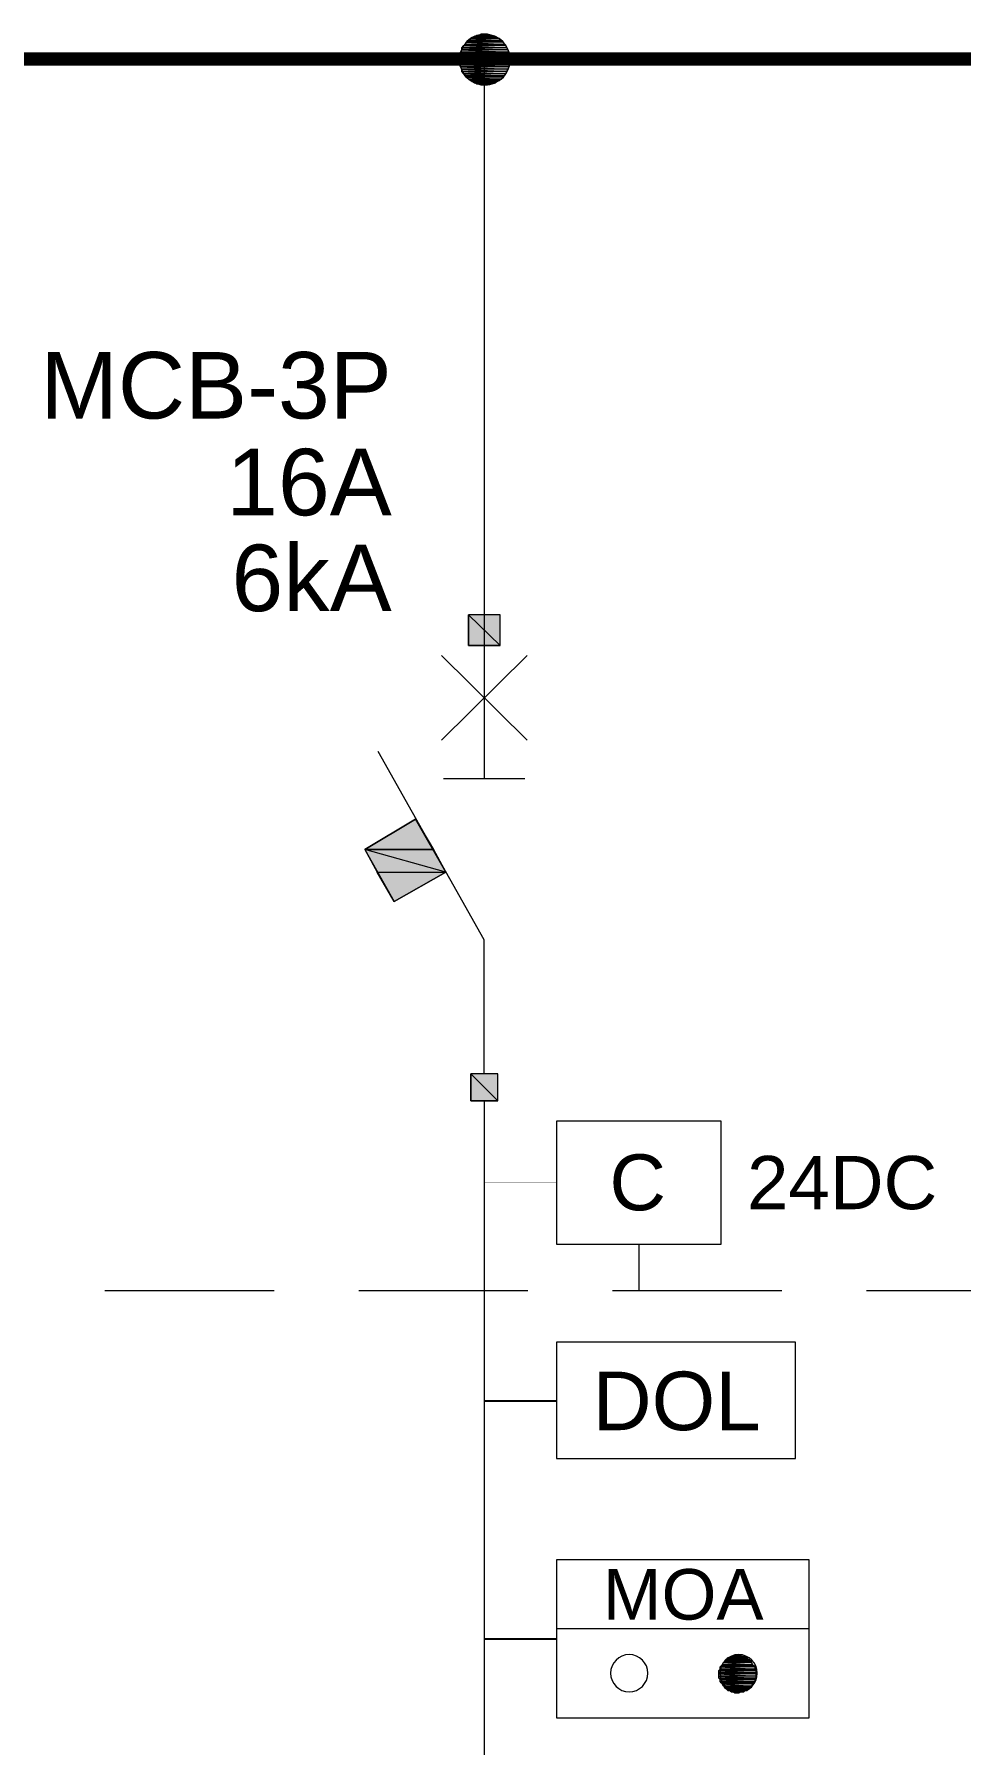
# Model space of a CAD drawing. Header units: millimetres. Extents: x -33055 to 42243, y -56860 to 24450.
# Drawn here: x 14502 to 17980, y 8545 to 14967 of the extents above; entities that cross this region are included whole.
import ezdxf
from ezdxf.enums import TextEntityAlignment as Align

# ---------------------------------------------------------------- set-up
doc = ezdxf.new("R2010")
doc.units = ezdxf.units.MM
for name, color, linetype in [('E-BUSBAR', 7, 'Continuous'), ('E-CTRL', 7, 'Continuous'), ('E-LEADER', 7, 'Continuous'), ('E-SLD', 7, 'Continuous'), ('E-TEXT', 7, 'Continuous')]:
    doc.layers.add(name, color=color, linetype=linetype)
doc.styles.add('ARIAL', font='arial.ttf')

msp = doc.modelspace()

# ---------------------------------------------------------------- hatches: boundary and pattern name
at = {"layer": 'E-SLD'}
h = msp.add_hatch(color=7, dxfattribs=at)
h.dxf.hatch_style = 1
h.paths.add_polyline_path([(16204.1, 14967), (16178.7, 14967), (16216.8, 14962.8), (16204.1, 14967)])
h.paths.add_polyline_path([(16178.7, 14967), (16216.8, 14962.8), (16174.4, 14962.8), (16178.7, 14967)])
h = msp.add_hatch(color=7, dxfattribs=at)
h.dxf.hatch_style = 1
h.paths.add_polyline_path([(16195.6, 14967), (16204.1, 14967), (16178.7, 14967), (16195.6, 14967)])
h = msp.add_hatch(color=7, dxfattribs=at)
h.dxf.hatch_style = 1
h.paths.add_polyline_path([(16284.5, 14899.3), (16102.5, 14899.3), (16284.5, 14890.8), (16284.5, 14899.3)])
h.paths.add_polyline_path([(16102.5, 14899.3), (16284.5, 14890.8), (16098.2, 14890.8), (16102.5, 14899.3)])
h = msp.add_hatch(color=7, dxfattribs=at)
h.dxf.hatch_style = 1
h.paths.add_polyline_path([(16280.3, 14907.8), (16106.7, 14907.8), (16284.5, 14899.3), (16280.3, 14907.8)])
h.paths.add_polyline_path([(16106.7, 14907.8), (16284.5, 14899.3), (16102.5, 14899.3), (16106.7, 14907.8)])
h = msp.add_hatch(color=7, dxfattribs=at)
h.dxf.hatch_style = 1
h.paths.add_polyline_path([(16271.8, 14924.7), (16115.2, 14924.7), (16276, 14916.2), (16271.8, 14924.7)])
h.paths.add_polyline_path([(16115.2, 14924.7), (16276, 14916.2), (16106.7, 14916.2), (16115.2, 14924.7)])
h = msp.add_hatch(color=7, dxfattribs=at)
h.dxf.hatch_style = 1
h.paths.add_polyline_path([(16276, 14916.2), (16106.7, 14916.2), (16280.3, 14907.8), (16276, 14916.2)])
h.paths.add_polyline_path([(16106.7, 14916.2), (16280.3, 14907.8), (16106.7, 14907.8), (16106.7, 14916.2)])
h = msp.add_hatch(color=7, dxfattribs=at)
h.dxf.hatch_style = 1
h.paths.add_polyline_path([(16267.6, 14928.9), (16119.4, 14928.9), (16271.8, 14924.7), (16267.6, 14928.9)])
h.paths.add_polyline_path([(16119.4, 14928.9), (16271.8, 14924.7), (16115.2, 14924.7), (16119.4, 14928.9)])
h = msp.add_hatch(color=7, dxfattribs=at)
h.dxf.hatch_style = 1
h.paths.add_polyline_path([(16263.3, 14937.4), (16123.6, 14937.4), (16267.6, 14928.9), (16263.3, 14937.4)])
h.paths.add_polyline_path([(16123.6, 14937.4), (16267.6, 14928.9), (16119.4, 14928.9), (16123.6, 14937.4)])
h = msp.add_hatch(color=7, dxfattribs=at)
h.dxf.hatch_style = 1
h.paths.add_polyline_path([(16254.9, 14941.6), (16132.1, 14941.6), (16263.3, 14937.4), (16254.9, 14941.6)])
h.paths.add_polyline_path([(16132.1, 14941.6), (16263.3, 14937.4), (16123.6, 14937.4), (16132.1, 14941.6)])
h = msp.add_hatch(color=7, dxfattribs=at)
h.dxf.hatch_style = 1
h.paths.add_polyline_path([(16246.4, 14950.1), (16140.6, 14950.1), (16254.9, 14941.6), (16246.4, 14950.1)])
h.paths.add_polyline_path([(16140.6, 14950.1), (16254.9, 14941.6), (16132.1, 14941.6), (16140.6, 14950.1)])
h = msp.add_hatch(color=7, dxfattribs=at)
h.dxf.hatch_style = 1
h.paths.add_polyline_path([(16237.9, 14954.3), (16144.8, 14954.3), (16246.4, 14950.1), (16237.9, 14954.3)])
h.paths.add_polyline_path([(16144.8, 14954.3), (16246.4, 14950.1), (16140.6, 14950.1), (16144.8, 14954.3)])
h = msp.add_hatch(color=7, dxfattribs=at)
h.dxf.hatch_style = 1
h.paths.add_polyline_path([(16233.7, 14958.6), (16153.3, 14958.6), (16237.9, 14954.3), (16233.7, 14958.6)])
h.paths.add_polyline_path([(16153.3, 14958.6), (16237.9, 14954.3), (16144.8, 14954.3), (16153.3, 14958.6)])
h = msp.add_hatch(color=7, dxfattribs=at)
h.dxf.hatch_style = 1
h.paths.add_polyline_path([(16221, 14962.8), (16161.7, 14962.8), (16233.7, 14958.6), (16221, 14962.8)])
h.paths.add_polyline_path([(16161.7, 14962.8), (16233.7, 14958.6), (16153.3, 14958.6), (16161.7, 14962.8)])
h = msp.add_hatch(color=7, dxfattribs=at)
h.dxf.hatch_style = 1
h.paths.add_polyline_path([(16216.8, 14962.8), (16174.4, 14962.8), (16221, 14962.8), (16216.8, 14962.8)])
h.paths.add_polyline_path([(16174.4, 14962.8), (16221, 14962.8), (16161.7, 14962.8), (16174.4, 14962.8)])
h = msp.add_hatch(color=7, dxfattribs=at)
h.dxf.hatch_style = 1
h.paths.add_polyline_path([(16284.5, 14890.8), (16098.2, 14890.8), (16288.7, 14882.4), (16284.5, 14890.8)])
h.paths.add_polyline_path([(16098.2, 14890.8), (16288.7, 14882.4), (16098.2, 14882.4), (16098.2, 14890.8)])
h = msp.add_hatch(color=7, dxfattribs=at)
h.dxf.hatch_style = 1
h.paths.add_polyline_path([(16288.7, 14882.4), (16098.2, 14882.4), (16288.7, 14869.7), (16288.7, 14882.4)])
h.paths.add_polyline_path([(16098.2, 14882.4), (16288.7, 14869.7), (16098.2, 14869.7), (16098.2, 14882.4)])
h = msp.add_hatch(color=7, dxfattribs=at)
h.dxf.hatch_style = 1
h.paths.add_polyline_path([(16288.7, 14869.7), (16098.2, 14869.7), (16288.7, 14861.2), (16288.7, 14869.7)])
h.paths.add_polyline_path([(16098.2, 14869.7), (16288.7, 14861.2), (16098.2, 14861.2), (16098.2, 14869.7)])
h = msp.add_hatch(color=7, dxfattribs=at)
h.dxf.hatch_style = 1
h.paths.add_polyline_path([(16288.7, 14861.2), (16098.2, 14861.2), (16284.5, 14852.7), (16288.7, 14861.2)])
h.paths.add_polyline_path([(16098.2, 14861.2), (16284.5, 14852.7), (16098.2, 14852.7), (16098.2, 14861.2)])
h = msp.add_hatch(color=7, dxfattribs=at)
h.dxf.hatch_style = 1
h.paths.add_polyline_path([(16284.5, 14852.7), (16098.2, 14852.7), (16284.5, 14844.3), (16284.5, 14852.7)])
h.paths.add_polyline_path([(16098.2, 14852.7), (16284.5, 14844.3), (16102.5, 14844.3), (16098.2, 14852.7)])
h = msp.add_hatch(color=7, dxfattribs=at)
h.dxf.hatch_style = 1
h.paths.add_polyline_path([(16284.5, 14844.3), (16102.5, 14844.3), (16280.3, 14835.8), (16284.5, 14844.3)])
h.paths.add_polyline_path([(16102.5, 14844.3), (16280.3, 14835.8), (16106.7, 14835.8), (16102.5, 14844.3)])
h = msp.add_hatch(color=7, dxfattribs=at)
h.dxf.hatch_style = 1
h.paths.add_polyline_path([(16280.3, 14835.8), (16106.7, 14835.8), (16276, 14827.3), (16280.3, 14835.8)])
h.paths.add_polyline_path([(16106.7, 14835.8), (16276, 14827.3), (16106.7, 14827.3), (16106.7, 14835.8)])
h = msp.add_hatch(color=7, dxfattribs=at)
h.dxf.hatch_style = 1
h.paths.add_polyline_path([(16276, 14827.3), (16106.7, 14827.3), (16271.8, 14818.9), (16276, 14827.3)])
h.paths.add_polyline_path([(16106.7, 14827.3), (16271.8, 14818.9), (16115.2, 14818.9), (16106.7, 14827.3)])
h = msp.add_hatch(color=7, dxfattribs=at)
h.dxf.hatch_style = 1
h.paths.add_polyline_path([(16271.8, 14818.9), (16115.2, 14818.9), (16267.6, 14810.4), (16271.8, 14818.9)])
h.paths.add_polyline_path([(16115.2, 14818.9), (16267.6, 14810.4), (16119.4, 14810.4), (16115.2, 14818.9)])
h = msp.add_hatch(color=7, dxfattribs=at)
h.dxf.hatch_style = 1
h.paths.add_polyline_path([(16267.6, 14810.4), (16119.4, 14810.4), (16263.3, 14806.2), (16267.6, 14810.4)])
h.paths.add_polyline_path([(16119.4, 14810.4), (16263.3, 14806.2), (16123.6, 14806.2), (16119.4, 14810.4)])
h = msp.add_hatch(color=7, dxfattribs=at)
h.dxf.hatch_style = 1
h.paths.add_polyline_path([(16263.3, 14806.2), (16123.6, 14806.2), (16254.9, 14797.7), (16263.3, 14806.2)])
h.paths.add_polyline_path([(16123.6, 14806.2), (16254.9, 14797.7), (16132.1, 14797.7), (16123.6, 14806.2)])
h = msp.add_hatch(color=7, dxfattribs=at)
h.dxf.hatch_style = 1
h.paths.add_polyline_path([(16254.9, 14797.7), (16132.1, 14797.7), (16246.4, 14793.5), (16254.9, 14797.7)])
h.paths.add_polyline_path([(16132.1, 14797.7), (16246.4, 14793.5), (16140.6, 14793.5), (16132.1, 14797.7)])
h = msp.add_hatch(color=7, dxfattribs=at)
h.dxf.hatch_style = 1
h.paths.add_polyline_path([(16246.4, 14793.5), (16140.6, 14793.5), (16237.9, 14789.2), (16246.4, 14793.5)])
h.paths.add_polyline_path([(16140.6, 14793.5), (16237.9, 14789.2), (16144.8, 14789.2), (16140.6, 14793.5)])
h = msp.add_hatch(color=7, dxfattribs=at)
h.dxf.hatch_style = 1
h.paths.add_polyline_path([(16237.9, 14789.2), (16144.8, 14789.2), (16233.7, 14785), (16237.9, 14789.2)])
h.paths.add_polyline_path([(16144.8, 14789.2), (16233.7, 14785), (16153.3, 14785), (16144.8, 14789.2)])
h = msp.add_hatch(color=7, dxfattribs=at)
h.dxf.hatch_style = 1
h.paths.add_polyline_path([(16233.7, 14785), (16153.3, 14785), (16221, 14780.8), (16233.7, 14785)])
h.paths.add_polyline_path([(16153.3, 14785), (16221, 14780.8), (16161.7, 14780.8), (16153.3, 14785)])
h = msp.add_hatch(color=7, dxfattribs=at)
h.dxf.hatch_style = 1
h.paths.add_polyline_path([(16221, 14780.8), (16161.7, 14780.8), (16216.8, 14780.8), (16221, 14780.8)])
h.paths.add_polyline_path([(16161.7, 14780.8), (16216.8, 14780.8), (16174.4, 14780.8), (16161.7, 14780.8)])
h = msp.add_hatch(color=7, dxfattribs=at)
h.dxf.hatch_style = 1
h.paths.add_polyline_path([(16174.4, 14780.8), (16178.7, 14776.5), (16204.1, 14776.5), (16174.4, 14780.8)])
h.paths.add_polyline_path([(16178.7, 14776.5), (16204.1, 14776.5), (16195.6, 14776.5), (16178.7, 14776.5)])
h = msp.add_hatch(color=7, dxfattribs=at)
h.dxf.hatch_style = 1
h.paths.add_polyline_path([(16174.4, 14780.8), (16216.8, 14780.8), (16204.1, 14776.5), (16174.4, 14780.8)])
h = msp.add_hatch(color=7, dxfattribs=at)
h.dxf.hatch_style = 1
h.paths.add_polyline_path([(16250.6, 12786.9), (16132.1, 12786.9), (16250.6, 12672.6), (16250.6, 12786.9)])
h.paths.add_polyline_path([(16132.1, 12786.9), (16250.6, 12672.6), (16132.1, 12672.6), (16132.1, 12786.9)])
h = msp.add_hatch(color=7, dxfattribs=at)
h.dxf.hatch_style = 1
h.paths.add_polyline_path([(15933.1, 12020.6), (16000.9, 11906.3), (15742.6, 11906.3), (15933.1, 12020.6)])
h = msp.add_hatch(color=7, dxfattribs=at)
h.dxf.hatch_style = 1
h.paths.add_polyline_path([(15742.6, 11906.3), (15789.2, 11821.7), (16047.4, 11821.7), (15742.6, 11906.3)])
h.paths.add_polyline_path([(15789.2, 11821.7), (16047.4, 11821.7), (15852.7, 11711.6), (15789.2, 11821.7)])
h = msp.add_hatch(color=7, dxfattribs=at)
h.dxf.hatch_style = 1
h.paths.add_polyline_path([(15742.6, 11906.3), (16000.9, 11906.3), (16047.4, 11821.7), (15742.6, 11906.3)])
h = msp.add_hatch(color=7, dxfattribs=at)
h.dxf.hatch_style = 1
h.paths.add_polyline_path([(16242.2, 11063.9), (16140.6, 11063.9), (16242.2, 10962.3), (16242.2, 11063.9)])
h.paths.add_polyline_path([(16140.6, 11063.9), (16242.2, 10962.3), (16140.6, 10962.3), (16140.6, 11063.9)])
h = msp.add_hatch(color=7, dxfattribs=at)
h.dxf.hatch_style = 1
h.paths.add_polyline_path([(17186.2, 8862.6), (17097.3, 8862.6), (17194.7, 8858.3), (17186.2, 8862.6)])
h.paths.add_polyline_path([(17097.3, 8862.6), (17194.7, 8858.3), (17093.1, 8858.3), (17097.3, 8862.6)])
h = msp.add_hatch(color=7, dxfattribs=at)
h.dxf.hatch_style = 1
h.paths.add_polyline_path([(17182, 8866.8), (17101.5, 8866.8), (17186.2, 8862.6), (17182, 8866.8)])
h.paths.add_polyline_path([(17101.5, 8866.8), (17186.2, 8862.6), (17097.3, 8862.6), (17101.5, 8866.8)])
h = msp.add_hatch(color=7, dxfattribs=at)
h.dxf.hatch_style = 1
h.paths.add_polyline_path([(17177.7, 8871), (17105.8, 8871), (17182, 8866.8), (17177.7, 8871)])
h.paths.add_polyline_path([(17105.8, 8871), (17182, 8866.8), (17101.5, 8866.8), (17105.8, 8871)])
h = msp.add_hatch(color=7, dxfattribs=at)
h.dxf.hatch_style = 1
h.paths.add_polyline_path([(17169.3, 8875.3), (17114.2, 8875.3), (17177.7, 8871), (17169.3, 8875.3)])
h.paths.add_polyline_path([(17114.2, 8875.3), (17177.7, 8871), (17105.8, 8871), (17114.2, 8875.3)])
h = msp.add_hatch(color=7, dxfattribs=at)
h.dxf.hatch_style = 1
h.paths.add_polyline_path([(17165, 8875.3), (17118.5, 8875.3), (17169.3, 8875.3), (17165, 8875.3)])
h.paths.add_polyline_path([(17118.5, 8875.3), (17169.3, 8875.3), (17114.2, 8875.3), (17118.5, 8875.3)])
h = msp.add_hatch(color=7, dxfattribs=at)
h.dxf.hatch_style = 1
h.paths.add_polyline_path([(17156.6, 8879.5), (17126.9, 8879.5), (17165, 8875.3), (17156.6, 8879.5)])
h.paths.add_polyline_path([(17126.9, 8879.5), (17165, 8875.3), (17118.5, 8875.3), (17126.9, 8879.5)])
h = msp.add_hatch(color=7, dxfattribs=at)
h.dxf.hatch_style = 1
h.paths.add_polyline_path([(17148.1, 8879.5), (17131.2, 8879.5), (17156.6, 8879.5), (17148.1, 8879.5)])
h.paths.add_polyline_path([(17131.2, 8879.5), (17156.6, 8879.5), (17126.9, 8879.5), (17131.2, 8879.5)])
h = msp.add_hatch(color=7, dxfattribs=at)
h.dxf.hatch_style = 1
h.paths.add_polyline_path([(17143.9, 8879.5), (17148.1, 8879.5), (17131.2, 8879.5), (17143.9, 8879.5)])
h = msp.add_hatch(color=7, dxfattribs=at)
h.dxf.hatch_style = 1
h.paths.add_polyline_path([(17207.4, 8828.7), (17076.1, 8828.7), (17211.6, 8824.5), (17207.4, 8828.7)])
h.paths.add_polyline_path([(17076.1, 8828.7), (17211.6, 8824.5), (17071.9, 8824.5), (17076.1, 8828.7)])
h = msp.add_hatch(color=7, dxfattribs=at)
h.dxf.hatch_style = 1
h.paths.add_polyline_path([(17211.6, 8824.5), (17071.9, 8824.5), (17211.6, 8816), (17211.6, 8824.5)])
h.paths.add_polyline_path([(17071.9, 8824.5), (17211.6, 8816), (17071.9, 8816), (17071.9, 8824.5)])
h = msp.add_hatch(color=7, dxfattribs=at)
h.dxf.hatch_style = 1
h.paths.add_polyline_path([(17211.6, 8816), (17071.9, 8816), (17211.6, 8811.8), (17211.6, 8816)])
h.paths.add_polyline_path([(17071.9, 8816), (17211.6, 8811.8), (17071.9, 8811.8), (17071.9, 8816)])
h = msp.add_hatch(color=7, dxfattribs=at)
h.dxf.hatch_style = 1
h.paths.add_polyline_path([(17211.6, 8811.8), (17071.9, 8811.8), (17211.6, 8803.3), (17211.6, 8811.8)])
h.paths.add_polyline_path([(17071.9, 8811.8), (17211.6, 8803.3), (17071.9, 8803.3), (17071.9, 8811.8)])
h = msp.add_hatch(color=7, dxfattribs=at)
h.dxf.hatch_style = 1
h.paths.add_polyline_path([(17211.6, 8803.3), (17071.9, 8803.3), (17211.6, 8794.8), (17211.6, 8803.3)])
h.paths.add_polyline_path([(17071.9, 8803.3), (17211.6, 8794.8), (17071.9, 8794.8), (17071.9, 8803.3)])
h = msp.add_hatch(color=7, dxfattribs=at)
h.dxf.hatch_style = 1
h.paths.add_polyline_path([(17203.1, 8841.4), (17080.4, 8841.4), (17207.4, 8837.2), (17203.1, 8841.4)])
h.paths.add_polyline_path([(17080.4, 8841.4), (17207.4, 8837.2), (17076.1, 8837.2), (17080.4, 8841.4)])
h = msp.add_hatch(color=7, dxfattribs=at)
h.dxf.hatch_style = 1
h.paths.add_polyline_path([(17207.4, 8837.2), (17076.1, 8837.2), (17207.4, 8828.7), (17207.4, 8837.2)])
h.paths.add_polyline_path([(17076.1, 8837.2), (17207.4, 8828.7), (17076.1, 8828.7), (17076.1, 8837.2)])
h = msp.add_hatch(color=7, dxfattribs=at)
h.dxf.hatch_style = 1
h.paths.add_polyline_path([(17198.9, 8845.6), (17084.6, 8845.6), (17203.1, 8841.4), (17198.9, 8845.6)])
h.paths.add_polyline_path([(17084.6, 8845.6), (17203.1, 8841.4), (17080.4, 8841.4), (17084.6, 8845.6)])
h = msp.add_hatch(color=7, dxfattribs=at)
h.dxf.hatch_style = 1
h.paths.add_polyline_path([(17194.7, 8854.1), (17088.8, 8854.1), (17198.9, 8845.6), (17194.7, 8854.1)])
h.paths.add_polyline_path([(17088.8, 8854.1), (17198.9, 8845.6), (17084.6, 8845.6), (17088.8, 8854.1)])
h = msp.add_hatch(color=7, dxfattribs=at)
h.dxf.hatch_style = 1
h.paths.add_polyline_path([(17194.7, 8858.3), (17093.1, 8858.3), (17194.7, 8854.1), (17194.7, 8858.3)])
h.paths.add_polyline_path([(17093.1, 8858.3), (17194.7, 8854.1), (17088.8, 8854.1), (17093.1, 8858.3)])
h = msp.add_hatch(color=7, dxfattribs=at)
h.dxf.hatch_style = 1
h.paths.add_polyline_path([(17211.6, 8794.8), (17071.9, 8794.8), (17207.4, 8790.6), (17211.6, 8794.8)])
h.paths.add_polyline_path([(17071.9, 8794.8), (17207.4, 8790.6), (17076.1, 8790.6), (17071.9, 8794.8)])
h = msp.add_hatch(color=7, dxfattribs=at)
h.dxf.hatch_style = 1
h.paths.add_polyline_path([(17207.4, 8790.6), (17076.1, 8790.6), (17207.4, 8782.1), (17207.4, 8790.6)])
h.paths.add_polyline_path([(17076.1, 8790.6), (17207.4, 8782.1), (17076.1, 8782.1), (17076.1, 8790.6)])
h = msp.add_hatch(color=7, dxfattribs=at)
h.dxf.hatch_style = 1
h.paths.add_polyline_path([(17207.4, 8782.1), (17076.1, 8782.1), (17203.1, 8777.9), (17207.4, 8782.1)])
h.paths.add_polyline_path([(17076.1, 8782.1), (17203.1, 8777.9), (17080.4, 8777.9), (17076.1, 8782.1)])
h = msp.add_hatch(color=7, dxfattribs=at)
h.dxf.hatch_style = 1
h.paths.add_polyline_path([(17203.1, 8777.9), (17080.4, 8777.9), (17198.9, 8773.7), (17203.1, 8777.9)])
h.paths.add_polyline_path([(17080.4, 8777.9), (17198.9, 8773.7), (17084.6, 8773.7), (17080.4, 8777.9)])
h = msp.add_hatch(color=7, dxfattribs=at)
h.dxf.hatch_style = 1
h.paths.add_polyline_path([(17198.9, 8773.7), (17084.6, 8773.7), (17194.7, 8765.2), (17198.9, 8773.7)])
h.paths.add_polyline_path([(17084.6, 8773.7), (17194.7, 8765.2), (17088.8, 8765.2), (17084.6, 8773.7)])
h = msp.add_hatch(color=7, dxfattribs=at)
h.dxf.hatch_style = 1
h.paths.add_polyline_path([(17194.7, 8765.2), (17088.8, 8765.2), (17194.7, 8761), (17194.7, 8765.2)])
h.paths.add_polyline_path([(17088.8, 8765.2), (17194.7, 8761), (17093.1, 8761), (17088.8, 8765.2)])
h = msp.add_hatch(color=7, dxfattribs=at)
h.dxf.hatch_style = 1
h.paths.add_polyline_path([(17194.7, 8761), (17093.1, 8761), (17186.2, 8756.7), (17194.7, 8761)])
h.paths.add_polyline_path([(17093.1, 8761), (17186.2, 8756.7), (17097.3, 8756.7), (17093.1, 8761)])
h = msp.add_hatch(color=7, dxfattribs=at)
h.dxf.hatch_style = 1
h.paths.add_polyline_path([(17186.2, 8756.7), (17097.3, 8756.7), (17182, 8752.5), (17186.2, 8756.7)])
h.paths.add_polyline_path([(17097.3, 8756.7), (17182, 8752.5), (17101.5, 8752.5), (17097.3, 8756.7)])
h = msp.add_hatch(color=7, dxfattribs=at)
h.dxf.hatch_style = 1
h.paths.add_polyline_path([(17182, 8752.5), (17101.5, 8752.5), (17177.7, 8748.3), (17182, 8752.5)])
h.paths.add_polyline_path([(17101.5, 8752.5), (17177.7, 8748.3), (17105.8, 8748.3), (17101.5, 8752.5)])
h = msp.add_hatch(color=7, dxfattribs=at)
h.dxf.hatch_style = 1
h.paths.add_polyline_path([(17177.7, 8748.3), (17105.8, 8748.3), (17169.3, 8748.3), (17177.7, 8748.3)])
h.paths.add_polyline_path([(17105.8, 8748.3), (17169.3, 8748.3), (17114.2, 8748.3), (17105.8, 8748.3)])
h = msp.add_hatch(color=7, dxfattribs=at)
h.dxf.hatch_style = 1
h.paths.add_polyline_path([(17169.3, 8748.3), (17114.2, 8748.3), (17165, 8744), (17169.3, 8748.3)])
h.paths.add_polyline_path([(17114.2, 8748.3), (17165, 8744), (17118.5, 8744), (17114.2, 8748.3)])
h = msp.add_hatch(color=7, dxfattribs=at)
h.dxf.hatch_style = 1
h.paths.add_polyline_path([(17165, 8744), (17118.5, 8744), (17156.6, 8744), (17165, 8744)])
h.paths.add_polyline_path([(17118.5, 8744), (17156.6, 8744), (17126.9, 8744), (17118.5, 8744)])
h = msp.add_hatch(color=7, dxfattribs=at)
h.dxf.hatch_style = 1
h.paths.add_polyline_path([(17126.9, 8744), (17131.2, 8739.8), (17148.1, 8739.8), (17126.9, 8744)])
h.paths.add_polyline_path([(17131.2, 8739.8), (17148.1, 8739.8), (17143.9, 8739.8), (17131.2, 8739.8)])
h = msp.add_hatch(color=7, dxfattribs=at)
h.dxf.hatch_style = 1
h.paths.add_polyline_path([(17126.9, 8744), (17156.6, 8744), (17148.1, 8739.8), (17126.9, 8744)])

# ---------------------------------------------------------------- linework, layer by layer
at = {"layer": 'E-BUSBAR', "const_width": 50}
msp.add_lwpolyline([(-25283, 14874), (35929, 14874)], dxfattribs=at)
at = {"layer": 'E-CTRL', "color": 7, "lineweight": 0}
for p, q in [((14768, 10250), (15403, 10250)), ((15720.5, 10250), (16355.5, 10250)), ((16673, 10250), (17308, 10250)), ((17625.5, 10250), (18260.5, 10250))]:
    msp.add_line(p, q, dxfattribs=at)
at = {"layer": 'E-LEADER', "color": 253, "lineweight": 25, "true_color": 0x999999}
for p, q in [((16191.4, 9836.2), (16462.3, 9836.2)), ((16191.4, 8943), (16462.3, 8943))]:
    msp.add_line(p, q, dxfattribs=at)
at = {"layer": 'E-SLD', "color": 7, "lineweight": 0}
for p, q in [((16191.4, 14873.9), (16191.4, 12173)), ((16030.5, 12634.5), (16352.2, 12317)), ((16352.2, 12634.5), (16030.5, 12317)), ((16039, 12173), (16343.8, 12173)), ((16191.4, 10962.3), (16191.4, 8214.9)), ((16771.3, 10424.7), (16771.3, 10251.1)), ((16462.3, 8981.1), (17410.6, 8981.1))]:
    msp.add_line(p, q, dxfattribs=at)
for points in [[(16288.7, 14871.8), (16286.8, 14891), (16281.2, 14908.9), (16272.5, 14925), (16260.8, 14939.1), (16246.7, 14950.8), (16230.6, 14959.5), (16212.7, 14965.1), (16193.5, 14967), (16174.3, 14965.1), (16156.4, 14959.5), (16140.2, 14950.8), (16126.1, 14939.1), (16114.5, 14925), (16105.7, 14908.9), (16100.2, 14891), (16098.2, 14871.8), (16100.2, 14852.6), (16105.7, 14834.7), (16114.5, 14818.5), (16126.1, 14804.4), (16140.2, 14792.8), (16156.4, 14784), (16174.3, 14778.5), (16193.5, 14776.5), (16212.7, 14778.5), (16230.6, 14784), (16246.7, 14792.8), (16260.8, 14804.4), (16272.5, 14818.5), (16281.2, 14834.7), (16286.8, 14852.6), (16288.7, 14871.8)], [(16178.7, 14967), (16216.8, 14962.8), (16174.4, 14962.8), (16178.7, 14967)], [(16195.6, 14967), (16204.1, 14967), (16178.7, 14967), (16195.6, 14967)], [(16204.1, 14967), (16178.7, 14967), (16216.8, 14962.8), (16204.1, 14967)], [(16102.5, 14899.3), (16284.5, 14890.8), (16098.2, 14890.8), (16102.5, 14899.3)], [(16106.7, 14907.8), (16284.5, 14899.3), (16102.5, 14899.3), (16106.7, 14907.8)], [(16284.5, 14899.3), (16102.5, 14899.3), (16284.5, 14890.8), (16284.5, 14899.3)], [(16115.2, 14924.7), (16276, 14916.2), (16106.7, 14916.2), (16115.2, 14924.7)], [(16276, 14916.2), (16106.7, 14916.2), (16280.3, 14907.8), (16276, 14916.2)], [(16106.7, 14916.2), (16280.3, 14907.8), (16106.7, 14907.8), (16106.7, 14916.2)], [(16280.3, 14907.8), (16106.7, 14907.8), (16284.5, 14899.3), (16280.3, 14907.8)], [(16119.4, 14928.9), (16271.8, 14924.7), (16115.2, 14924.7), (16119.4, 14928.9)], [(16271.8, 14924.7), (16115.2, 14924.7), (16276, 14916.2), (16271.8, 14924.7)], [(16123.6, 14937.4), (16267.6, 14928.9), (16119.4, 14928.9), (16123.6, 14937.4)], [(16267.6, 14928.9), (16119.4, 14928.9), (16271.8, 14924.7), (16267.6, 14928.9)], [(16132.1, 14941.6), (16263.3, 14937.4), (16123.6, 14937.4), (16132.1, 14941.6)], [(16263.3, 14937.4), (16123.6, 14937.4), (16267.6, 14928.9), (16263.3, 14937.4)], [(16140.6, 14950.1), (16254.9, 14941.6), (16132.1, 14941.6), (16140.6, 14950.1)], [(16254.9, 14941.6), (16132.1, 14941.6), (16263.3, 14937.4), (16254.9, 14941.6)], [(16144.8, 14954.3), (16246.4, 14950.1), (16140.6, 14950.1), (16144.8, 14954.3)], [(16246.4, 14950.1), (16140.6, 14950.1), (16254.9, 14941.6), (16246.4, 14950.1)], [(16153.3, 14958.6), (16237.9, 14954.3), (16144.8, 14954.3), (16153.3, 14958.6)], [(16237.9, 14954.3), (16144.8, 14954.3), (16246.4, 14950.1), (16237.9, 14954.3)], [(16161.7, 14962.8), (16233.7, 14958.6), (16153.3, 14958.6), (16161.7, 14962.8)], [(16233.7, 14958.6), (16153.3, 14958.6), (16237.9, 14954.3), (16233.7, 14958.6)], [(16174.4, 14962.8), (16221, 14962.8), (16161.7, 14962.8), (16174.4, 14962.8)], [(16221, 14962.8), (16161.7, 14962.8), (16233.7, 14958.6), (16221, 14962.8)], [(16216.8, 14962.8), (16174.4, 14962.8), (16221, 14962.8), (16216.8, 14962.8)], [(16284.5, 14890.8), (16098.2, 14890.8), (16288.7, 14882.4), (16284.5, 14890.8)], [(16098.2, 14890.8), (16288.7, 14882.4), (16098.2, 14882.4), (16098.2, 14890.8)], [(16288.7, 14882.4), (16098.2, 14882.4), (16288.7, 14869.7), (16288.7, 14882.4)], [(16098.2, 14882.4), (16288.7, 14869.7), (16098.2, 14869.7), (16098.2, 14882.4)], [(16288.7, 14869.7), (16098.2, 14869.7), (16288.7, 14861.2), (16288.7, 14869.7)], [(16098.2, 14869.7), (16288.7, 14861.2), (16098.2, 14861.2), (16098.2, 14869.7)], [(16288.7, 14861.2), (16098.2, 14861.2), (16284.5, 14852.7), (16288.7, 14861.2)], [(16098.2, 14861.2), (16284.5, 14852.7), (16098.2, 14852.7), (16098.2, 14861.2)], [(16284.5, 14852.7), (16098.2, 14852.7), (16284.5, 14844.3), (16284.5, 14852.7)], [(16098.2, 14852.7), (16284.5, 14844.3), (16102.5, 14844.3), (16098.2, 14852.7)], [(16284.5, 14844.3), (16102.5, 14844.3), (16280.3, 14835.8), (16284.5, 14844.3)], [(16102.5, 14844.3), (16280.3, 14835.8), (16106.7, 14835.8), (16102.5, 14844.3)], [(16280.3, 14835.8), (16106.7, 14835.8), (16276, 14827.3), (16280.3, 14835.8)], [(16106.7, 14835.8), (16276, 14827.3), (16106.7, 14827.3), (16106.7, 14835.8)], [(16276, 14827.3), (16106.7, 14827.3), (16271.8, 14818.9), (16276, 14827.3)], [(16106.7, 14827.3), (16271.8, 14818.9), (16115.2, 14818.9), (16106.7, 14827.3)], [(16271.8, 14818.9), (16115.2, 14818.9), (16267.6, 14810.4), (16271.8, 14818.9)], [(16115.2, 14818.9), (16267.6, 14810.4), (16119.4, 14810.4), (16115.2, 14818.9)], [(16267.6, 14810.4), (16119.4, 14810.4), (16263.3, 14806.2), (16267.6, 14810.4)], [(16119.4, 14810.4), (16263.3, 14806.2), (16123.6, 14806.2), (16119.4, 14810.4)], [(16263.3, 14806.2), (16123.6, 14806.2), (16254.9, 14797.7), (16263.3, 14806.2)], [(16123.6, 14806.2), (16254.9, 14797.7), (16132.1, 14797.7), (16123.6, 14806.2)], [(16254.9, 14797.7), (16132.1, 14797.7), (16246.4, 14793.5), (16254.9, 14797.7)], [(16132.1, 14797.7), (16246.4, 14793.5), (16140.6, 14793.5), (16132.1, 14797.7)], [(16246.4, 14793.5), (16140.6, 14793.5), (16237.9, 14789.2), (16246.4, 14793.5)], [(16140.6, 14793.5), (16237.9, 14789.2), (16144.8, 14789.2), (16140.6, 14793.5)], [(16237.9, 14789.2), (16144.8, 14789.2), (16233.7, 14785), (16237.9, 14789.2)], [(16144.8, 14789.2), (16233.7, 14785), (16153.3, 14785), (16144.8, 14789.2)], [(16233.7, 14785), (16153.3, 14785), (16221, 14780.8), (16233.7, 14785)], [(16153.3, 14785), (16221, 14780.8), (16161.7, 14780.8), (16153.3, 14785)], [(16221, 14780.8), (16161.7, 14780.8), (16216.8, 14780.8), (16221, 14780.8)], [(16161.7, 14780.8), (16216.8, 14780.8), (16174.4, 14780.8), (16161.7, 14780.8)], [(16174.4, 14780.8), (16178.7, 14776.5), (16204.1, 14776.5), (16174.4, 14780.8)], [(16174.4, 14780.8), (16216.8, 14780.8), (16204.1, 14776.5), (16174.4, 14780.8)], [(16178.7, 14776.5), (16204.1, 14776.5), (16195.6, 14776.5), (16178.7, 14776.5)], [(16132.1, 12786.9), (16132.1, 12672.6), (16250.6, 12672.6), (16250.6, 12786.9), (16132.1, 12786.9)], [(16132.1, 12786.9), (16132.1, 12672.6), (16250.6, 12672.6), (16250.6, 12786.9), (16132.1, 12786.9)], [(16250.6, 12786.9), (16132.1, 12786.9), (16250.6, 12672.6), (16250.6, 12786.9)], [(16132.1, 12786.9), (16250.6, 12672.6), (16132.1, 12672.6), (16132.1, 12786.9)], [(16191.4, 11063.9), (16191.4, 11567.7), (15793.4, 12274.6)], [(15852.7, 11711.6), (16047.4, 11821.7), (15933.1, 12020.6), (15742.6, 11906.3), (15852.7, 11711.6)], [(15933.1, 12020.6), (16000.9, 11906.3), (15742.6, 11906.3), (15933.1, 12020.6)], [(15742.6, 11906.3), (15789.2, 11821.7), (16047.4, 11821.7), (15742.6, 11906.3)], [(15742.6, 11906.3), (16000.9, 11906.3), (16047.4, 11821.7), (15742.6, 11906.3)], [(15789.2, 11821.7), (16047.4, 11821.7), (15852.7, 11711.6), (15789.2, 11821.7)], [(16140.6, 11063.9), (16140.6, 10962.3), (16242.2, 10962.3), (16242.2, 11063.9), (16140.6, 11063.9)], [(16242.2, 11063.9), (16140.6, 11063.9), (16242.2, 10962.3), (16242.2, 11063.9)], [(16140.6, 11063.9), (16242.2, 10962.3), (16140.6, 10962.3), (16140.6, 11063.9)], [(16462.3, 10886.1), (16462.3, 10424.7), (17080.4, 10424.7), (17080.4, 10886.1), (16462.3, 10886.1)], [(16462.3, 10056.4), (16462.3, 9620.3), (17359.8, 9620.3), (17359.8, 10056.4), (16462.3, 10056.4)], [(16462.3, 9239.3), (16462.3, 8646.7), (17410.6, 8646.7), (17410.6, 9239.3), (16462.3, 9239.3)], [(16805.2, 8813.9), (16803.8, 8828), (16799.7, 8841.1), (16793.3, 8852.9), (16784.7, 8863.3), (16774.4, 8871.8), (16762.5, 8878.2), (16749.4, 8882.3), (16735.3, 8883.7), (16721.3, 8882.3), (16708.2, 8878.2), (16696.3, 8871.8), (16686, 8863.3), (16677.4, 8852.9), (16671, 8841.1), (16666.9, 8828), (16665.5, 8813.9), (16666.9, 8799.8), (16671, 8786.7), (16677.4, 8774.8), (16686, 8764.5), (16696.3, 8756), (16708.2, 8749.5), (16721.3, 8745.5), (16735.3, 8744), (16749.4, 8745.5), (16762.5, 8749.5), (16774.4, 8756), (16784.7, 8764.5), (16793.3, 8774.8), (16799.7, 8786.7), (16803.8, 8799.8), (16805.2, 8813.9)], [(17215.8, 8813.9), (17214.4, 8828), (17210.3, 8841.1), (17203.9, 8852.9), (17195.4, 8863.3), (17185, 8871.8), (17173.2, 8878.2), (17160.1, 8882.3), (17146, 8883.7), (17131.9, 8882.3), (17118.8, 8878.2), (17106.9, 8871.8), (17096.6, 8863.3), (17088.1, 8852.9), (17081.6, 8841.1), (17077.5, 8828), (17076.1, 8813.9), (17077.5, 8799.8), (17081.6, 8786.7), (17088.1, 8774.8), (17096.6, 8764.5), (17106.9, 8756), (17118.8, 8749.5), (17131.9, 8745.5), (17146, 8744), (17160.1, 8745.5), (17173.2, 8749.5), (17185, 8756), (17195.4, 8764.5), (17203.9, 8774.8), (17210.3, 8786.7), (17214.4, 8799.8), (17215.8, 8813.9)], [(17097.3, 8862.6), (17194.7, 8858.3), (17093.1, 8858.3), (17097.3, 8862.6)], [(17101.5, 8866.8), (17186.2, 8862.6), (17097.3, 8862.6), (17101.5, 8866.8)], [(17186.2, 8862.6), (17097.3, 8862.6), (17194.7, 8858.3), (17186.2, 8862.6)], [(17105.8, 8871), (17182, 8866.8), (17101.5, 8866.8), (17105.8, 8871)], [(17182, 8866.8), (17101.5, 8866.8), (17186.2, 8862.6), (17182, 8866.8)], [(17114.2, 8875.3), (17177.7, 8871), (17105.8, 8871), (17114.2, 8875.3)], [(17177.7, 8871), (17105.8, 8871), (17182, 8866.8), (17177.7, 8871)], [(17118.5, 8875.3), (17169.3, 8875.3), (17114.2, 8875.3), (17118.5, 8875.3)], [(17169.3, 8875.3), (17114.2, 8875.3), (17177.7, 8871), (17169.3, 8875.3)], [(17126.9, 8879.5), (17165, 8875.3), (17118.5, 8875.3), (17126.9, 8879.5)], [(17165, 8875.3), (17118.5, 8875.3), (17169.3, 8875.3), (17165, 8875.3)], [(17131.2, 8879.5), (17156.6, 8879.5), (17126.9, 8879.5), (17131.2, 8879.5)], [(17156.6, 8879.5), (17126.9, 8879.5), (17165, 8875.3), (17156.6, 8879.5)], [(17143.9, 8879.5), (17148.1, 8879.5), (17131.2, 8879.5), (17143.9, 8879.5)], [(17148.1, 8879.5), (17131.2, 8879.5), (17156.6, 8879.5), (17148.1, 8879.5)], [(17076.1, 8828.7), (17211.6, 8824.5), (17071.9, 8824.5), (17076.1, 8828.7)], [(17211.6, 8824.5), (17071.9, 8824.5), (17211.6, 8816), (17211.6, 8824.5)], [(17071.9, 8824.5), (17211.6, 8816), (17071.9, 8816), (17071.9, 8824.5)], [(17211.6, 8816), (17071.9, 8816), (17211.6, 8811.8), (17211.6, 8816)], [(17071.9, 8816), (17211.6, 8811.8), (17071.9, 8811.8), (17071.9, 8816)], [(17211.6, 8811.8), (17071.9, 8811.8), (17211.6, 8803.3), (17211.6, 8811.8)], [(17071.9, 8811.8), (17211.6, 8803.3), (17071.9, 8803.3), (17071.9, 8811.8)], [(17211.6, 8803.3), (17071.9, 8803.3), (17211.6, 8794.8), (17211.6, 8803.3)], [(17071.9, 8803.3), (17211.6, 8794.8), (17071.9, 8794.8), (17071.9, 8803.3)], [(17080.4, 8841.4), (17207.4, 8837.2), (17076.1, 8837.2), (17080.4, 8841.4)], [(17207.4, 8837.2), (17076.1, 8837.2), (17207.4, 8828.7), (17207.4, 8837.2)], [(17076.1, 8837.2), (17207.4, 8828.7), (17076.1, 8828.7), (17076.1, 8837.2)], [(17207.4, 8828.7), (17076.1, 8828.7), (17211.6, 8824.5), (17207.4, 8828.7)], [(17084.6, 8845.6), (17203.1, 8841.4), (17080.4, 8841.4), (17084.6, 8845.6)], [(17203.1, 8841.4), (17080.4, 8841.4), (17207.4, 8837.2), (17203.1, 8841.4)], [(17088.8, 8854.1), (17198.9, 8845.6), (17084.6, 8845.6), (17088.8, 8854.1)], [(17198.9, 8845.6), (17084.6, 8845.6), (17203.1, 8841.4), (17198.9, 8845.6)], [(17093.1, 8858.3), (17194.7, 8854.1), (17088.8, 8854.1), (17093.1, 8858.3)], [(17194.7, 8854.1), (17088.8, 8854.1), (17198.9, 8845.6), (17194.7, 8854.1)], [(17194.7, 8858.3), (17093.1, 8858.3), (17194.7, 8854.1), (17194.7, 8858.3)], [(17211.6, 8794.8), (17071.9, 8794.8), (17207.4, 8790.6), (17211.6, 8794.8)], [(17071.9, 8794.8), (17207.4, 8790.6), (17076.1, 8790.6), (17071.9, 8794.8)], [(17207.4, 8790.6), (17076.1, 8790.6), (17207.4, 8782.1), (17207.4, 8790.6)], [(17076.1, 8790.6), (17207.4, 8782.1), (17076.1, 8782.1), (17076.1, 8790.6)], [(17207.4, 8782.1), (17076.1, 8782.1), (17203.1, 8777.9), (17207.4, 8782.1)], [(17076.1, 8782.1), (17203.1, 8777.9), (17080.4, 8777.9), (17076.1, 8782.1)], [(17203.1, 8777.9), (17080.4, 8777.9), (17198.9, 8773.7), (17203.1, 8777.9)], [(17080.4, 8777.9), (17198.9, 8773.7), (17084.6, 8773.7), (17080.4, 8777.9)], [(17198.9, 8773.7), (17084.6, 8773.7), (17194.7, 8765.2), (17198.9, 8773.7)], [(17084.6, 8773.7), (17194.7, 8765.2), (17088.8, 8765.2), (17084.6, 8773.7)], [(17194.7, 8765.2), (17088.8, 8765.2), (17194.7, 8761), (17194.7, 8765.2)], [(17088.8, 8765.2), (17194.7, 8761), (17093.1, 8761), (17088.8, 8765.2)], [(17194.7, 8761), (17093.1, 8761), (17186.2, 8756.7), (17194.7, 8761)], [(17093.1, 8761), (17186.2, 8756.7), (17097.3, 8756.7), (17093.1, 8761)], [(17186.2, 8756.7), (17097.3, 8756.7), (17182, 8752.5), (17186.2, 8756.7)], [(17097.3, 8756.7), (17182, 8752.5), (17101.5, 8752.5), (17097.3, 8756.7)], [(17182, 8752.5), (17101.5, 8752.5), (17177.7, 8748.3), (17182, 8752.5)], [(17101.5, 8752.5), (17177.7, 8748.3), (17105.8, 8748.3), (17101.5, 8752.5)], [(17177.7, 8748.3), (17105.8, 8748.3), (17169.3, 8748.3), (17177.7, 8748.3)], [(17105.8, 8748.3), (17169.3, 8748.3), (17114.2, 8748.3), (17105.8, 8748.3)], [(17169.3, 8748.3), (17114.2, 8748.3), (17165, 8744), (17169.3, 8748.3)], [(17114.2, 8748.3), (17165, 8744), (17118.5, 8744), (17114.2, 8748.3)], [(17165, 8744), (17118.5, 8744), (17156.6, 8744), (17165, 8744)], [(17118.5, 8744), (17156.6, 8744), (17126.9, 8744), (17118.5, 8744)], [(17126.9, 8744), (17131.2, 8739.8), (17148.1, 8739.8), (17126.9, 8744)], [(17126.9, 8744), (17156.6, 8744), (17148.1, 8739.8), (17126.9, 8744)], [(17131.2, 8739.8), (17148.1, 8739.8), (17143.9, 8739.8), (17131.2, 8739.8)]]:
    msp.add_lwpolyline(points, dxfattribs=at)
at = {"layer": 'E-SLD', "const_width": 1}
msp.add_lwpolyline([(16190.3, 10655.7), (16462.3, 10655.7)], dxfattribs=at)

# ---------------------------------------------------------------- texts
at = {"layer": 'E-TEXT', "color": 7, "style": 'ARIAL'}
for s, p in [('MCB-3P', (15844.2, 13524.2)), ('16A', (15844.2, 13160.8)), ('6kA', (15844.2, 12801))]:
    msp.add_text(s, height=249.81, dxfattribs=at).set_placement(p, align=Align.RIGHT)
for s, height, p in [('C', 209.9, (16661.3, 10551.7)), ('24DC', 199.8, (17177.7, 10555.9)), ('DOL', 219.73, (16597.8, 9726.2)), ('MOA', 189.71, (16635.9, 9015))]:
    msp.add_text(s, height=height, dxfattribs=at).set_placement(p)

doc.saveas('drawing.dxf')
